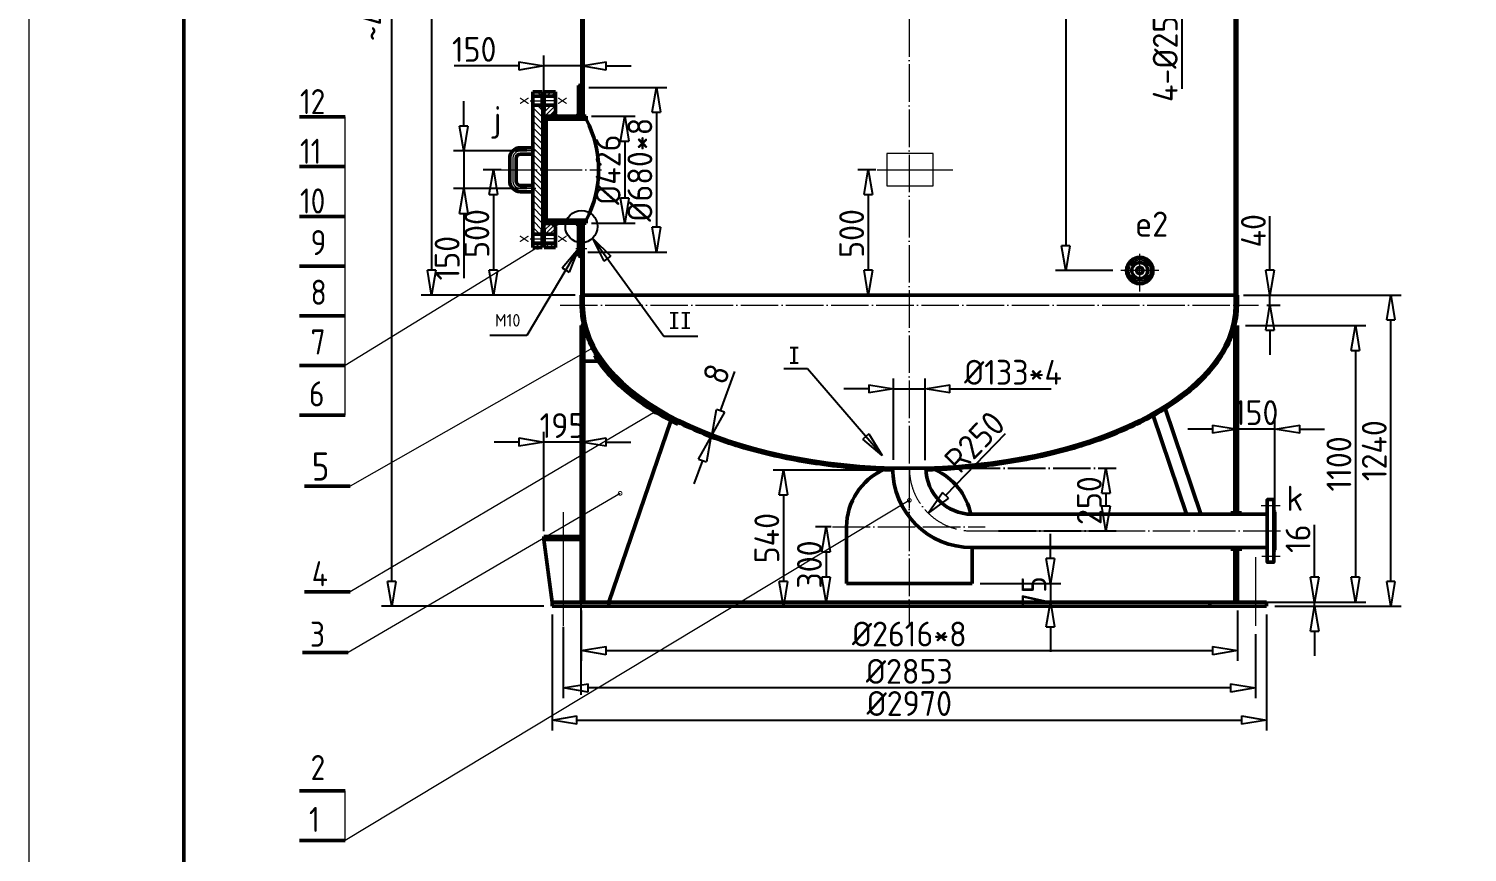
# Model space of a CAD drawing. Extents: x -45740 to 0, y 0 to 40456.
# Drawn here: x -45740 to -40004, y 33104 to 36387 of the extents above; entities that cross this region are included whole.
import ezdxf

# ---------------------------------------------------------------- set-up
doc = ezdxf.new("R2010")
doc.units = 0
doc.header["$LTSCALE"] = 30
doc.header["$MEASUREMENT"] = 0
doc.linetypes.add('DASHDOT', pattern=[6, 5, -0.5, 0, -0.5])
doc.linetypes.add('EB_DASHDOT', pattern=[39, 30, -3, 3, -3])
doc.layers.get('0').update_dxf_attribs({"linetype": 'CONTINUOUS'})
doc.layers.get('Defpoints').update_dxf_attribs({"linetype": 'CONTINUOUS'})
for name, color, linetype, lineweight in [('002', 1, 'CONTINUOUS', 13), ('01', 7, 'CONTINUOUS', 50), ('05', 4, 'DASHDOT', 13), ('1', 2, 'CONTINUOUS', 13), ('2', 1, 'CONTINUOUS', 50), ('3', 4, 'DASHDOT', 13)]:
    doc.layers.add(name, color=color, linetype=linetype, lineweight=lineweight)
for name, color, linetype in [('02', 1, 'CONTINUOUS'), ('11', 3, 'CONTINUOUS'), ('EbLayer1', 7, 'CONTINUOUS'), ('EbLayer4', 7, 'CONTINUOUS')]:
    doc.layers.add(name, color=color, linetype=linetype)
doc.styles.add('HZ', font='gbenor.shx', dxfattribs={"width": 1.1, "bigfont": 'gbcbig.shx'})
doc.styles.add('PC_TEXTSTYLE', font='gbenor.shx', dxfattribs={"width": 1.1, "bigfont": 'gbcbig.shx'})
doc.styles.get("Standard").update_dxf_attribs({"font": 'gbenor.shx', "width": 1.1, "bigfont": 'gbcbig.shx'})
doc.styles.add('style1', font='SimSun.ttf')
doc.dimstyles.new('ISO-25', dxfattribs={"dimscale": 33, "dimtxt": 3, "dimasz": 3, "dimexe": 1.25, "dimexo": 1, "dimgap": 0.5, "dimtad": 1, "dimdec": 0, "dimtxsty": 'Standard', "dimblk": 'CLOSEDBLANK', "dimcen": 2.5, "dimclrd": 2, "dimclre": 2, "dimclrt": 2, "dimadec": 0, "dimazin": 0, "dimtfac": 1, "dimtdec": 0, "dimtmove": 0, "dimatfit": 3, "dimldrblk": 'CLOSEDBLANK', "dimfxl": 0, "dimarcsym": 0})
doc.dimstyles.new('jx', dxfattribs={"dimscale": 10, "dimtxt": 2.5, "dimasz": 3, "dimexe": 1.25, "dimexo": 1, "dimgap": 2, "dimtad": 1, "dimdec": 0, "dimdsep": 46, "dimtxsty": 'Standard', "dimcen": 0, "dimadec": 0, "dimazin": 0, "dimtfac": 1, "dimtdec": 0, "dimtofl": 0, "dimtmove": 0, "dimatfit": 3, "dimldrblk": 'DOTSMALL', "dimfxl": 0, "dimlwd": -1, "dimlwe": -1, "dimarcsym": 0})
pattern_1 = [(135, (1799.543, 24722.71), (-13.258252, -13.258252), [])]

# ---------------------------------------------------------------- blocks, each defined once
blk = doc.blocks.new('_ClosedBlank')
at = {"color": 0, "linetype": 'Continuous', "lineweight": -2}
for p, q in [((-1, 0.167), (0, 0)), ((-1, 0.167), (-1, -0.167)), ((0, 0), (-1, -0.167))]:
    blk.add_line(p, q, dxfattribs=at)
blk = doc.blocks.new('*D32')
at = {"layer": '1', "color": 2, "lineweight": -2}
for p, q in [((-41418, 38026.8), (-41646.6, 38026.8)), ((-41605.4, 37927.8), (-41605.4, 35522.2)), ((-41418, 35423.2), (-41646.6, 35423.2))]:
    blk.add_line(p, q, dxfattribs=at)
at = {"layer": 'Defpoints', "color": 0}
for p in [(-41385, 38026.8), (-41605.4, 35423.2), (-41385, 35423.2)]:
    blk.add_point(p, dxfattribs=at)
at = {"layer": '1', "color": 2, "lineweight": -2, "xscale": 99, "yscale": 99, "zscale": 99}
for p, rotation in [((-41605.4, 38026.8), 90), ((-41605.4, 35423.2), 270)]:
    blk.add_blockref('_ClosedBlank', p, dxfattribs=dict(at, rotation=rotation))
at = {"layer": '1', "color": 2, "insert": (-41671.4, 36725), "char_height": 99, "attachment_point": 5, "rotation": 90}
blk.add_mtext('2600', dxfattribs=at)
blk = doc.blocks.new('*D35')
at = {"layer": '1', "color": 2, "lineweight": -2}
for p, q in [((-42292, 34668.8), (-42292, 34992.6)), ((-42166, 34667), (-42166, 34992.6)), ((-42391, 34951.4), (-42490, 34951.4)), ((-42292, 34951.4), (-42166, 34951.4)), ((-42067, 34951.4), (-41662.8, 34951.4))]:
    blk.add_line(p, q, dxfattribs=at)
at = {"layer": 'Defpoints', "color": 0}
for p in [(-42292, 34951.4), (-42292, 34635.8), (-42166, 34634)]:
    blk.add_point(p, dxfattribs=at)
at = {"layer": '1', "color": 2, "lineweight": -2, "xscale": 99, "yscale": 99, "zscale": 99}
blk.add_blockref('_ClosedBlank', (-42292, 34951.4), dxfattribs=at)
at = {"layer": '1', "color": 2, "lineweight": -2, "xscale": 99, "yscale": 99, "zscale": 99, "rotation": 180}
blk.add_blockref('_ClosedBlank', (-42166, 34951.4), dxfattribs=at)
at = {"layer": '1', "color": 2, "insert": (-41815.4, 35017.4), "char_height": 99, "attachment_point": 5}
blk.add_mtext('%%c133*4', dxfattribs=at)
blk = doc.blocks.new('*D37')
at = {"layer": '1', "color": 2, "lineweight": -2}
for p, q in [((-43562, 38125), (-44175, 38125)), ((-44133.8, 38026), (-44133.8, 35424)), ((-43562, 35325), (-44175, 35325))]:
    blk.add_line(p, q, dxfattribs=at)
at = {"layer": 'Defpoints', "color": 0}
for p in [(-43529, 38125), (-44133.8, 35325), (-43529, 35325)]:
    blk.add_point(p, dxfattribs=at)
at = {"layer": '1', "color": 2, "lineweight": -2, "xscale": 99, "yscale": 99, "zscale": 99}
for p, rotation in [((-44133.8, 38125), 90), ((-44133.8, 35325), 270)]:
    blk.add_blockref('_ClosedBlank', p, dxfattribs=dict(at, rotation=rotation))
at = {"layer": '1', "color": 2, "insert": (-44199.8, 36725), "char_height": 99, "attachment_point": 5, "rotation": 90}
blk.add_mtext('2800', dxfattribs=at)
blk = doc.blocks.new('*D38')
at = {"layer": '1', "color": 2, "lineweight": -2}
for p, q in [((-42396.6, 38915.7), (-44334, 38915.7)), ((-44292.8, 34184), (-44292.8, 38816.7)), ((-43686.2, 34085), (-44334, 34085))]:
    blk.add_line(p, q, dxfattribs=at)
at = {"layer": 'Defpoints', "color": 0}
for p in [(-44292.8, 38915.7), (-42363.6, 38915.7), (-43653.2, 34085)]:
    blk.add_point(p, dxfattribs=at)
at = {"layer": '1', "color": 2, "lineweight": -2, "xscale": 99, "yscale": 99, "zscale": 99}
for p, rotation in [((-44292.8, 38915.7), 90), ((-44292.8, 34085), 270)]:
    blk.add_blockref('_ClosedBlank', p, dxfattribs=dict(at, rotation=rotation))
at = {"layer": '1', "color": 2, "insert": (-44365, 36500.4), "char_height": 99, "attachment_point": 5, "rotation": 90}
blk.add_mtext('~4600', dxfattribs=at)
blk = doc.blocks.new('*D62')
at = {"layer": '1', "color": 2, "lineweight": -2}
for p, q in [((-41142.6, 36836.5), (-41142.6, 36935.5)), ((-40965.9, 36737.5), (-41183.9, 36737.5)), ((-40965.9, 36712.5), (-41183.9, 36712.5)), ((-41142.6, 36737.5), (-41142.6, 36712.5)), ((-41142.6, 36613.5), (-41142.6, 36147.4))]:
    blk.add_line(p, q, dxfattribs=at)
at = {"layer": 'Defpoints', "color": 0}
for p in [(-41142.6, 36712.5), (-40932.9, 36737.5), (-40932.9, 36712.5)]:
    blk.add_point(p, dxfattribs=at)
at = {"layer": '1', "color": 2, "lineweight": -2, "xscale": 99, "yscale": 99, "zscale": 99}
for p, rotation in [((-41142.6, 36737.5), 270), ((-41142.6, 36712.5), 90)]:
    blk.add_blockref('_ClosedBlank', p, dxfattribs=dict(at, rotation=rotation))
at = {"layer": '1', "color": 2, "insert": (-41208.6, 36331), "char_height": 99, "attachment_point": 5, "rotation": 90}
blk.add_mtext('4-%%c25*3', dxfattribs=at)
blk = doc.blocks.new('*D72')
at = {"layer": '1', "color": 2, "lineweight": -2}
for p, q in [((-40790.9, 35424), (-40790.9, 35640.2)), ((-40896, 35325), (-40749.6, 35325)), ((-40803.3, 35285), (-40749.6, 35285)), ((-40790.9, 35285), (-40790.9, 35325)), ((-40790.9, 35186), (-40790.9, 35087))]:
    blk.add_line(p, q, dxfattribs=at)
at = {"layer": 'Defpoints', "color": 0}
for p in [(-40929, 35325), (-40836.3, 35285), (-40790.9, 35285)]:
    blk.add_point(p, dxfattribs=at)
at = {"layer": '1', "color": 2, "lineweight": -2, "xscale": 99, "yscale": 99, "zscale": 99}
for p, rotation in [((-40790.9, 35325), 270), ((-40790.9, 35285), 90)]:
    blk.add_blockref('_ClosedBlank', p, dxfattribs=dict(at, rotation=rotation))
at = {"layer": '1', "color": 2, "insert": (-40856.9, 35581.6), "char_height": 99, "attachment_point": 5, "rotation": 90}
blk.add_mtext('40', dxfattribs=at)
blk = doc.blocks.new('EB_BLOCK181')
at = {"layer": 'EbLayer1', "color": 0}
for p, q in [((-1167.4, 1055.2), (-1162.6, 1060)), ((-1167.4, 1032.8), (-1155.4, 1044.8)), ((-1167.4, 1010.3), (-1157.8, 1019.9)), ((-1167.4, 987.9), (-1155.4, 999.9)), ((-1167.4, 965.4), (-1155.4, 977.4)), ((-1157.8, 1019.9), (-1155.4, 1022.3)), ((-1167.4, 943), (-1155.4, 955)), ((-1164.4, 923.5), (-1155.4, 932.5))]:
    blk.add_line(p, q, dxfattribs=at)
blk = doc.blocks.new('EB_BLOCK182')
at = {"layer": 'EbLayer1', "color": 0}
for p, q in [((-1167.4, 1594), (-1158, 1603.5)), ((-1167.4, 1571.6), (-1155.4, 1583.6)), ((-1167.4, 1549.1), (-1155.4, 1561.1)), ((-1167.4, 1526.7), (-1155.4, 1538.7)), ((-1167.4, 1504.2), (-1155.4, 1516.2)), ((-1167.4, 1481.8), (-1155.4, 1493.8))]:
    blk.add_line(p, q, dxfattribs=at)
blk = doc.blocks.new('*D74')
at = {"layer": '1', "color": 2, "lineweight": -2}
for p, q in [((-43686.4, 36098), (-43686.4, 36280)), ((-43536.4, 36205.5), (-43536.4, 36280)), ((-43785.4, 36238.7), (-44043.6, 36238.7)), ((-43536.4, 36238.7), (-43686.4, 36238.7)), ((-43437.4, 36238.7), (-43338.4, 36238.7))]:
    blk.add_line(p, q, dxfattribs=at)
at = {"layer": 'Defpoints', "color": 0}
for p in [(-43686.4, 36238.7), (-43536.4, 36172.5), (-43686.4, 36065)]:
    blk.add_point(p, dxfattribs=at)
at = {"layer": '1', "color": 2, "lineweight": -2, "xscale": 99, "yscale": 99, "zscale": 99}
blk.add_blockref('_ClosedBlank', (-43686.4, 36238.7), dxfattribs=at)
at = {"layer": '1', "color": 2, "lineweight": -2, "xscale": 99, "yscale": 99, "zscale": 99, "rotation": 180}
blk.add_blockref('_ClosedBlank', (-43536.4, 36238.7), dxfattribs=at)
at = {"layer": '1', "color": 2, "insert": (-43964, 36304.7), "char_height": 99, "attachment_point": 5}
blk.add_mtext('150', dxfattribs=at)
blk = doc.blocks.new('*D73')
at = {"layer": '1', "color": 2, "lineweight": -2}
for p, q in [((-44006, 35999.1), (-44006, 36098.1)), ((-43754.3, 35900.1), (-44047.2, 35900.1)), ((-44006, 35900.1), (-44006, 35750)), ((-43753.6, 35750), (-44047.2, 35750)), ((-44006, 35651), (-44006, 35392.8))]:
    blk.add_line(p, q, dxfattribs=at)
at = {"layer": 'Defpoints', "color": 0}
for p in [(-43721.3, 35900.1), (-44006, 35750), (-43720.6, 35750)]:
    blk.add_point(p, dxfattribs=at)
at = {"layer": '1', "color": 2, "lineweight": -2, "xscale": 99, "yscale": 99, "zscale": 99}
for p, rotation in [((-44006, 35900.1), 270), ((-44006, 35750), 90)]:
    blk.add_blockref('_ClosedBlank', p, dxfattribs=dict(at, rotation=rotation))
at = {"layer": '1', "color": 2, "insert": (-44072, 35472.4), "char_height": 99, "attachment_point": 5, "rotation": 90}
blk.add_mtext('150', dxfattribs=at)
blk = doc.blocks.new('*D76')
at = {"layer": '1', "color": 2, "lineweight": -2}
for p, q in [((-43495.7, 36038), (-43322.6, 36038)), ((-43363.8, 35939), (-43363.8, 35711)), ((-43495.7, 35612), (-43322.6, 35612))]:
    blk.add_line(p, q, dxfattribs=at)
at = {"layer": 'Defpoints', "color": 0}
for p in [(-43528.7, 36038), (-43528.7, 35612), (-43363.8, 35612)]:
    blk.add_point(p, dxfattribs=at)
at = {"layer": '1', "color": 2, "lineweight": -2, "xscale": 99, "yscale": 99, "zscale": 99}
for p, rotation in [((-43363.8, 36038), 90), ((-43363.8, 35612), 270)]:
    blk.add_blockref('_ClosedBlank', p, dxfattribs=dict(at, rotation=rotation))
at = {"layer": '1', "color": 2, "insert": (-43429.8, 35825), "char_height": 99, "attachment_point": 5, "rotation": 90}
blk.add_mtext('%%c426', dxfattribs=at)
blk = doc.blocks.new('*D75')
at = {"layer": '1', "color": 2, "lineweight": -2}
for p, q in [((-43507.3, 36153.3), (-43196.1, 36153.3)), ((-43237.3, 36054.3), (-43237.3, 35595.4)), ((-43511.3, 35496.4), (-43196.1, 35496.4))]:
    blk.add_line(p, q, dxfattribs=at)
at = {"layer": 'Defpoints', "color": 0}
for p in [(-43540.3, 36153.3), (-43544.3, 35496.4), (-43237.3, 35496.4)]:
    blk.add_point(p, dxfattribs=at)
at = {"layer": '1', "color": 2, "lineweight": -2, "xscale": 99, "yscale": 99, "zscale": 99}
for p, rotation in [((-43237.3, 36153.3), 90), ((-43237.3, 35496.4), 270)]:
    blk.add_blockref('_ClosedBlank', p, dxfattribs=dict(at, rotation=rotation))
at = {"layer": '1', "color": 2, "insert": (-43303.3, 35824.9), "char_height": 99, "attachment_point": 5, "rotation": 90}
blk.add_mtext('%%c680*8', dxfattribs=at)
blk = doc.blocks.new('*D77')
at = {"layer": '1', "color": 2, "lineweight": -2}
for p, q in [((-43856.7, 35825), (-43928.7, 35825)), ((-43887.4, 35726), (-43887.4, 35424)), ((-43590, 35325), (-43928.7, 35325))]:
    blk.add_line(p, q, dxfattribs=at)
at = {"layer": 'Defpoints', "color": 0}
for p in [(-43823.7, 35825), (-43887.4, 35325), (-43557, 35325)]:
    blk.add_point(p, dxfattribs=at)
at = {"layer": '1', "color": 2, "lineweight": -2, "xscale": 99, "yscale": 99, "zscale": 99}
for p, rotation in [((-43887.4, 35825), 90), ((-43887.4, 35325), 270)]:
    blk.add_blockref('_ClosedBlank', p, dxfattribs=dict(at, rotation=rotation))
at = {"layer": '1', "color": 2, "insert": (-43953.4, 35570.8), "char_height": 99, "attachment_point": 5, "rotation": 90}
blk.add_mtext('500', dxfattribs=at)
blk = doc.blocks.new('*D78')
at = {"layer": '1', "color": 2, "lineweight": -2}
for p, q in [((-42362.3, 35825), (-42434.2, 35825)), ((-42392.9, 35726), (-42392.9, 35424)), ((-42095.5, 35325), (-42434.2, 35325))]:
    blk.add_line(p, q, dxfattribs=at)
at = {"layer": 'Defpoints', "color": 0}
for p in [(-42329.3, 35825), (-42392.9, 35325), (-42062.5, 35325)]:
    blk.add_point(p, dxfattribs=at)
at = {"layer": '1', "color": 2, "lineweight": -2, "xscale": 99, "yscale": 99, "zscale": 99}
for p, rotation in [((-42392.9, 35825), 90), ((-42392.9, 35325), 270)]:
    blk.add_blockref('_ClosedBlank', p, dxfattribs=dict(at, rotation=rotation))
at = {"layer": '1', "color": 2, "insert": (-42458.9, 35570.8), "char_height": 99, "attachment_point": 5, "rotation": 90}
blk.add_mtext('500', dxfattribs=at)
blk = doc.blocks.new('_DotSmall')
at = {"color": 0, "linetype": 'ByBlock', "const_width": 0.5}
blk.add_lwpolyline([(-0.0625, 0, 1), (0.0625, 0, 1)], format="xyb", close=True, dxfattribs=at)
blk = doc.blocks.new('*D141')
at = {"layer": '1', "color": 2, "lineweight": -2}
for p, q in [((-42541.2, 34401), (-42602.5, 34401)), ((-42561.2, 34302), (-42561.2, 34200)), ((-42541.2, 34101), (-42602.5, 34101))]:
    blk.add_line(p, q, dxfattribs=at)
at = {"layer": 'Defpoints', "color": 0}
for p in [(-42508.2, 34401), (-42561.2, 34101), (-42508.2, 34101)]:
    blk.add_point(p, dxfattribs=at)
at = {"layer": '1', "color": 2, "lineweight": -2, "xscale": 99, "yscale": 99, "zscale": 99}
for p, rotation in [((-42561.2, 34401), 90), ((-42561.2, 34101), 270)]:
    blk.add_blockref('_ClosedBlank', p, dxfattribs=dict(at, rotation=rotation))
at = {"layer": '1', "color": 2, "insert": (-42627.2, 34251), "char_height": 99, "attachment_point": 5, "rotation": 90}
blk.add_mtext('300', dxfattribs=at)
blk = doc.blocks.new('*D131')
at = {"layer": '1', "color": 2, "lineweight": -2}
for p, q in [((-43537, 34068), (-43537, 33866.8)), ((-40921, 34068), (-40921, 33866.8)), ((-43438, 33908), (-41020, 33908))]:
    blk.add_line(p, q, dxfattribs=at)
at = {"layer": 'Defpoints', "color": 0}
for p in [(-43537, 34101), (-40921, 34101), (-40921, 33908)]:
    blk.add_point(p, dxfattribs=at)
at = {"layer": '1', "color": 2, "lineweight": -2, "xscale": 99, "yscale": 99, "zscale": 99, "rotation": 180}
blk.add_blockref('_ClosedBlank', (-43537, 33908), dxfattribs=at)
at = {"layer": '1', "color": 2, "lineweight": -2, "xscale": 99, "yscale": 99, "zscale": 99}
blk.add_blockref('_ClosedBlank', (-40921, 33908), dxfattribs=at)
at = {"layer": '1', "color": 2, "insert": (-42229, 33974), "char_height": 99, "attachment_point": 5}
blk.add_mtext('%%c2616*8', dxfattribs=at)
blk = doc.blocks.new('*D140')
at = {"layer": '1', "color": 2, "lineweight": -2}
for p, q in [((-43609, 34002), (-43609, 33717.75)), ((-40849, 33973), (-40849, 33717.75)), ((-40948, 33759), (-43510, 33759))]:
    blk.add_line(p, q, dxfattribs=at)
at = {"layer": 'Defpoints', "color": 0}
for p in [(-43609, 34035), (-40849, 34006), (-43609, 33759)]:
    blk.add_point(p, dxfattribs=at)
at = {"layer": '1', "color": 2, "lineweight": -2, "xscale": 99, "yscale": 99, "zscale": 99, "rotation": 180}
blk.add_blockref('_ClosedBlank', (-43609, 33759), dxfattribs=at)
at = {"layer": '1', "color": 2, "lineweight": -2, "xscale": 99, "yscale": 99, "zscale": 99}
blk.add_blockref('_ClosedBlank', (-40849, 33759), dxfattribs=at)
at = {"layer": '1', "color": 2, "insert": (-42229, 33825), "char_height": 99, "attachment_point": 5}
blk.add_mtext('%%c2853', dxfattribs=at)
blk = doc.blocks.new('*D129')
at = {"layer": '1', "color": 2, "lineweight": -2}
for p, q in [((-42325, 34627.8), (-42772.5, 34627.8)), ((-42731.2, 34528.8), (-42731.2, 34184)), ((-42834.2, 34085), (-42690, 34085))]:
    blk.add_line(p, q, dxfattribs=at)
at = {"layer": 'Defpoints', "color": 0}
for p in [(-42292, 34627.8), (-42867.2, 34085), (-42731.2, 34085)]:
    blk.add_point(p, dxfattribs=at)
at = {"layer": '1', "color": 2, "lineweight": -2, "xscale": 99, "yscale": 99, "zscale": 99}
for p, rotation in [((-42731.2, 34627.8), 90), ((-42731.2, 34085), 270)]:
    blk.add_blockref('_ClosedBlank', p, dxfattribs=dict(at, rotation=rotation))
at = {"layer": '1', "color": 2, "insert": (-42797.2, 34356.4), "char_height": 99, "attachment_point": 5, "rotation": 90}
blk.add_mtext('540', dxfattribs=at)
blk = doc.blocks.new('*D128')
at = {"layer": '3', "color": 2, "lineweight": -2}
for p, q in [((-42196.3, 34635), (-41404, 34635)), ((-41445.2, 34536), (-41445.2, 34484)), ((-41873.2, 34385), (-41404, 34385))]:
    blk.add_line(p, q, dxfattribs=at)
at = {"layer": 'Defpoints', "color": 0}
for p in [(-42229.3, 34635), (-41906.2, 34385), (-41445.2, 34385)]:
    blk.add_point(p, dxfattribs=at)
at = {"layer": '3', "color": 2, "lineweight": -2, "xscale": 99, "yscale": 99, "zscale": 99}
for p, rotation in [((-41445.2, 34635), 90), ((-41445.2, 34385), 270)]:
    blk.add_blockref('_ClosedBlank', p, dxfattribs=dict(at, rotation=rotation))
at = {"layer": '3', "color": 2, "insert": (-41511.2, 34506), "char_height": 99, "attachment_point": 5, "rotation": 90}
blk.add_mtext('250', dxfattribs=at)
blk = doc.blocks.new('*D137')
at = {"layer": '1', "color": 2, "lineweight": -2}
blk.add_line((-41846.2, 34771.7), (-42084.3, 34526.8), dxfattribs=at)
at = {"layer": 'Defpoints', "color": 0}
for p in [(-41979, 34635), (-42153.3, 34455.8)]:
    blk.add_point(p, dxfattribs=at)
at = {"layer": '1', "color": 2, "lineweight": -2, "xscale": 99, "yscale": 99, "zscale": 99, "rotation": 225.8100732024294}
blk.add_blockref('_ClosedBlank', (-42153.3, 34455.8), dxfattribs=at)
at = {"layer": '1', "color": 2, "insert": (-41968.8, 34740.2), "char_height": 99, "attachment_point": 5, "rotation": 45.81007}
blk.add_mtext('R250', dxfattribs=at)
blk = doc.blocks.new('*D127')
at = {"layer": '1', "color": 2, "lineweight": -2}
for p, q in [((-40613.1, 34200), (-40613.1, 34408.8)), ((-40771.8, 34101), (-40571.9, 34101)), ((-40771.8, 34085), (-40571.9, 34085)), ((-40613.1, 34085), (-40613.1, 34101)), ((-40613.1, 33986), (-40613.1, 33887))]:
    blk.add_line(p, q, dxfattribs=at)
at = {"layer": 'Defpoints', "color": 0}
for p in [(-40804.8, 34101), (-40804.8, 34085), (-40613.1, 34101)]:
    blk.add_point(p, dxfattribs=at)
at = {"layer": '1', "color": 2, "lineweight": -2, "xscale": 99, "yscale": 99, "zscale": 99}
for p, rotation in [((-40613.1, 34101), 270), ((-40613.1, 34085), 90)]:
    blk.add_blockref('_ClosedBlank', p, dxfattribs=dict(at, rotation=rotation))
at = {"layer": '1', "color": 2, "insert": (-40679.1, 34353.9), "char_height": 99, "attachment_point": 5, "rotation": 90}
blk.add_mtext('16', dxfattribs=at)
blk = doc.blocks.new('*D136')
at = {"layer": '1', "color": 2, "lineweight": -2}
for p, q in [((-40921, 34490), (-40921, 34831.8)), ((-40771, 34494.1), (-40771, 34831.8)), ((-41020, 34790.6), (-41119, 34790.6)), ((-40771, 34790.6), (-40921, 34790.6)), ((-40672, 34790.6), (-40573, 34790.6))]:
    blk.add_line(p, q, dxfattribs=at)
at = {"layer": 'Defpoints', "color": 0}
for p in [(-40921, 34790.6), (-40921, 34457), (-40771, 34461.1)]:
    blk.add_point(p, dxfattribs=at)
at = {"layer": '1', "color": 2, "lineweight": -2, "xscale": 99, "yscale": 99, "zscale": 99}
blk.add_blockref('_ClosedBlank', (-40921, 34790.6), dxfattribs=at)
at = {"layer": '1', "color": 2, "lineweight": -2, "xscale": 99, "yscale": 99, "zscale": 99, "rotation": 180}
blk.add_blockref('_ClosedBlank', (-40771, 34790.6), dxfattribs=at)
at = {"layer": '1', "color": 2, "insert": (-40846, 34856.6), "char_height": 99, "attachment_point": 5}
blk.add_mtext('150', dxfattribs=at)
blk = doc.blocks.new('*D132')
at = {"layer": '1', "color": 2, "lineweight": -2}
for p, q in [((-40888, 35325), (-40267.8, 35325)), ((-40309, 34184), (-40309, 35226)), ((-40771.8, 34085), (-40267.8, 34085))]:
    blk.add_line(p, q, dxfattribs=at)
at = {"layer": 'Defpoints', "color": 0}
for p in [(-40921, 35325), (-40309, 35325), (-40804.8, 34085)]:
    blk.add_point(p, dxfattribs=at)
at = {"layer": '1', "color": 2, "lineweight": -2, "xscale": 99, "yscale": 99, "zscale": 99}
for p, rotation in [((-40309, 35325), 90), ((-40309, 34085), 270)]:
    blk.add_blockref('_ClosedBlank', p, dxfattribs=dict(at, rotation=rotation))
at = {"layer": '1', "color": 2, "insert": (-40375, 34705), "char_height": 99, "attachment_point": 5, "rotation": 90}
blk.add_mtext('1240', dxfattribs=at)
blk = doc.blocks.new('*D130')
at = {"layer": '1', "color": 2, "lineweight": -2}
for p, q in [((-40887.8, 35203.6), (-40408.8, 35203.6)), ((-40450, 35104.6), (-40450, 34200)), ((-40887.8, 34101), (-40408.8, 34101))]:
    blk.add_line(p, q, dxfattribs=at)
at = {"layer": 'Defpoints', "color": 0}
for p in [(-40920.8, 35203.6), (-40920.8, 34101), (-40450, 34101)]:
    blk.add_point(p, dxfattribs=at)
at = {"layer": '1', "color": 2, "lineweight": -2, "xscale": 99, "yscale": 99, "zscale": 99}
for p, rotation in [((-40450, 35203.6), 90), ((-40450, 34101), 270)]:
    blk.add_blockref('_ClosedBlank', p, dxfattribs=dict(at, rotation=rotation))
at = {"layer": '1', "color": 2, "insert": (-40516, 34652.3), "char_height": 99, "attachment_point": 5, "rotation": 90}
blk.add_mtext('1100', dxfattribs=at)
blk = doc.blocks.new('*D139')
at = {"layer": '1', "color": 2, "lineweight": -2}
for p, q in [((-43687, 34384), (-43687, 34780.2)), ((-43537, 33732.1), (-43537, 34780.2)), ((-43786, 34739), (-43885, 34739)), ((-43537, 34739), (-43687, 34739)), ((-43438, 34739), (-43339, 34739))]:
    blk.add_line(p, q, dxfattribs=at)
at = {"layer": 'Defpoints', "color": 0}
for p in [(-43687, 34739), (-43687, 34351), (-43537, 33699.1)]:
    blk.add_point(p, dxfattribs=at)
at = {"layer": '1', "color": 2, "lineweight": -2, "xscale": 99, "yscale": 99, "zscale": 99}
blk.add_blockref('_ClosedBlank', (-43687, 34739), dxfattribs=at)
at = {"layer": '1', "color": 2, "lineweight": -2, "xscale": 99, "yscale": 99, "zscale": 99, "rotation": 180}
blk.add_blockref('_ClosedBlank', (-43537, 34739), dxfattribs=at)
at = {"layer": '1', "color": 2, "insert": (-43612, 34805), "char_height": 99, "attachment_point": 5}
blk.add_mtext('195', dxfattribs=at)
blk = doc.blocks.new('*D138')
at = {"layer": '1', "color": 2, "lineweight": -2}
for p, q in [((-43653.2, 34052), (-43653.2, 33589.8)), ((-40804.8, 34052), (-40804.8, 33589.8)), ((-43554.2, 33631), (-40903.8, 33631))]:
    blk.add_line(p, q, dxfattribs=at)
at = {"layer": 'Defpoints', "color": 0}
for p in [(-43653.2, 34085), (-40804.8, 34085), (-40804.8, 33631)]:
    blk.add_point(p, dxfattribs=at)
at = {"layer": '1', "color": 2, "lineweight": -2, "xscale": 99, "yscale": 99, "zscale": 99, "rotation": 180}
blk.add_blockref('_ClosedBlank', (-43653.2, 33631), dxfattribs=at)
at = {"layer": '1', "color": 2, "lineweight": -2, "xscale": 99, "yscale": 99, "zscale": 99}
blk.add_blockref('_ClosedBlank', (-40804.8, 33631), dxfattribs=at)
at = {"layer": '1', "color": 2, "insert": (-42229, 33697), "char_height": 99, "attachment_point": 5}
blk.add_mtext('%%c2970', dxfattribs=at)
blk = doc.blocks.new('*D214')
at = {"layer": '1', "color": 2, "lineweight": -2}
for p, q in [((-42981.9, 34863.6), (-42924.9, 35020.2)), ((-43040.9, 34766.3), (-42981.3, 34744.6)), ((-43036.6, 34778.1), (-42977, 34756.4)), ((-43020, 34758.7), (-43015.7, 34770.5)), ((-43053.9, 34665.6), (-43087.8, 34572.6))]:
    blk.add_line(p, q, dxfattribs=at)
at = {"layer": 'Defpoints', "color": 0}
for p in [(-43071.9, 34777.6), (-43067.6, 34789.4), (-43015.7, 34770.5)]:
    blk.add_point(p, dxfattribs=at)
at = {"layer": '1', "color": 2, "lineweight": -2, "xscale": 99, "yscale": 99, "zscale": 99}
for p, rotation in [((-43015.7, 34770.5), 249.9999999999922), ((-43020, 34758.7), 69.99999999999224)]:
    blk.add_blockref('_ClosedBlank', p, dxfattribs=dict(at, rotation=rotation))
at = {"layer": '1', "color": 2, "insert": (-42998.5, 35011), "char_height": 99, "attachment_point": 5, "rotation": 70}
blk.add_mtext('8', dxfattribs=at)
blk = doc.blocks.new('*D226')
at = {"layer": '1', "color": 2, "lineweight": -2}
for p, q in [((-41666.1, 34275), (-41666.1, 34374)), ((-41946, 34176), (-41624.9, 34176)), ((-41666.1, 34176), (-41666.1, 34101)), ((-41939.4, 34101), (-41624.9, 34101)), ((-41666.1, 34002), (-41666.1, 33903))]:
    blk.add_line(p, q, dxfattribs=at)
at = {"layer": 'Defpoints', "color": 0}
for p in [(-41979, 34176), (-41972.4, 34101), (-41666.1, 34101)]:
    blk.add_point(p, dxfattribs=at)
at = {"layer": '1', "color": 2, "lineweight": -2, "xscale": 99, "yscale": 99, "zscale": 99}
for p, rotation in [((-41666.1, 34176), 270), ((-41666.1, 34101), 90)]:
    blk.add_blockref('_ClosedBlank', p, dxfattribs=dict(at, rotation=rotation))
at = {"layer": '1', "color": 2, "insert": (-41732.1, 34138.5), "char_height": 99, "attachment_point": 5, "rotation": 90}
blk.add_mtext('75', dxfattribs=at)

msp = doc.modelspace()

# ---------------------------------------------------------------- hatches: boundary and pattern name
at = {"layer": '002'}
h = msp.add_hatch(dxfattribs=at)
h.set_pattern_fill('ANSI31', color=256, scale=150, angle=90, style=0)
h.set_pattern_definition(pattern_1)
h.paths.add_polyline_path([(-43690.4, 36065), (-43692.4, 36065), (-43692.4, 36082), (-43730.4, 36082), (-43730.4, 35825), (-43690.4, 35825)])
h.paths.add_polyline_path([(-43690.4, 35825), (-43691.4, 35825), (-43730.4, 35825), (-43730.4, 35568), (-43692.4, 35568), (-43692.4, 35585), (-43690.4, 35585)])
h.paths.add_polyline_path([(-43692.4, 36118), (-43692.4, 36135), (-43730.4, 36135), (-43730.4, 36118)])
h.paths.add_polyline_path([(-43692.4, 35515), (-43692.4, 35532), (-43730.4, 35532), (-43730.4, 35515)])
h.paths.add_polyline_path([(-43857.3, 35955.1), (-43814.9, 35955.1), (-43814.9, 36005.1), (-43857.3, 36005.1)], flags=9)
h = msp.add_hatch(dxfattribs=at)
h.set_pattern_fill('ANSI31', color=256, scale=100, style=0)
h.set_pattern_definition([(45, (1799.543, 24722.71), (-8.8388348, 8.8388348), [])])
h.paths.add_polyline_path([(-43684.4, 36082), (-43684.4, 36065), (-43686.4, 36065), (-43686.4, 36039), (-43676.4, 36039), (-43652.4, 36039), (-43640.4, 36051), (-43640.4, 36082)])
h.paths.add_polyline_path([(-43640.4, 36118), (-43640.4, 36135), (-43684.4, 36135), (-43684.4, 36118)])
h = msp.add_hatch(dxfattribs=at)
h.set_pattern_fill('ANSI31', color=256, scale=150, angle=90, style=0)
h.set_pattern_definition(pattern_1)
h.paths.add_polyline_path([(-43517.6, 36026), (-43517.6, 36038), (-43676.4, 36038), (-43676.4, 36026)])
h = msp.add_hatch(dxfattribs=at)
h.set_pattern_fill('ANSI31', color=256, scale=150, angle=90, style=0)
h.set_pattern_definition([(135, (1799.543, 24308.71), (-13.258252, -13.258252), [])])
h.paths.add_polyline_path([(-43517.6, 35612), (-43517.6, 35624), (-43676.4, 35624), (-43676.4, 35612)])
h = msp.add_hatch(dxfattribs=at)
h.set_pattern_fill('ANSI31', color=256, scale=100, style=0)
h.paths.add_polyline_path([(-43684.4, 35568), (-43684.4, 35585), (-43686.4, 35585), (-43686.4, 35611), (-43676.4, 35611), (-43652.4, 35611), (-43640.4, 35599), (-43640.4, 35568)])
h.paths.add_polyline_path([(-43640.4, 35532), (-43640.4, 35515), (-43684.4, 35515), (-43684.4, 35532)])

# ---------------------------------------------------------------- linework, layer by layer
for p, q in [((-43548.4, 36160.5), (-43536.4, 36172.5)), ((-43676.4, 36032), (-43683.4, 36039)), ((-43676.4, 35618), (-43683.4, 35611)), ((-43548.4, 35516.5), (-43536.4, 35516.5)), ((-43548.4, 35504.5), (-43536.4, 35504.5)), ((-43548.4, 35480.5), (-43536.4, 35468.5))]:
    msp.add_line(p, q, dxfattribs=at)
for points in [[(-43627.9, 36038), (-43633.2, 36045.6), (-43640.4, 36051)], [(-43560.8, 36038), (-43555.6, 36045.6), (-43548.4, 36051)], [(-43522.2, 36038), (-43526.9, 36044.8), (-43529, 36046.4)], [(-43627.9, 35612), (-43633.2, 35604.5), (-43640.4, 35599)], [(-43560.8, 35612), (-43555.6, 35604.5), (-43548.4, 35599)], [(-43522.2, 35612), (-43526.9, 35605.3), (-43529, 35603.6)]]:
    msp.add_spline(points, degree=3, dxfattribs=at)
at = {"layer": '01'}
for p, q in [((-43548.4, 36160.5), (-43548.4, 36038)), ((-43548.4, 36160.5), (-43536.4, 36160.5)), ((-43730.4, 36135), (-43730.4, 35515)), ((-43692.4, 36135), (-43730.4, 36135)), ((-43730.4, 36118), (-43692.4, 36118)), ((-43730.4, 36082), (-43692.4, 36082)), ((-43692.4, 36135), (-43692.4, 36065)), ((-43684.4, 36135), (-43640.4, 36135)), ((-43684.4, 36135), (-43684.4, 36065)), ((-43640.4, 36118), (-43684.4, 36118)), ((-43640.4, 36082), (-43684.4, 36082)), ((-43640.4, 36135), (-43640.4, 36051)), ((-43692.4, 36065), (-43690.4, 36065)), ((-43690.4, 35585), (-43690.4, 36065)), ((-43686.4, 35585), (-43686.4, 36065)), ((-43684.4, 36065), (-43686.4, 36065)), ((-43686.4, 36039), (-43652.4, 36039)), ((-43686.4, 36039), (-43676.4, 36039)), ((-43676.4, 36039), (-43676.4, 35611)), ((-43517.6, 36038), (-43676.4, 36038)), ((-43517.6, 36026), (-43676.4, 36026)), ((-43640.4, 36051), (-43652.4, 36039)), ((-43517.6, 36038), (-43517.6, 36026)), ((-43730.1, 35912.6), (-43779.8, 35912.6)), ((-43822.3, 35870.1), (-43822.3, 35824)), ((-43797.3, 35870.1), (-43797.3, 35824)), ((-43730.1, 35887.6), (-43779.8, 35887.6)), ((-43822.3, 35780), (-43822.3, 35826)), ((-43797.3, 35780), (-43797.3, 35826)), ((-43730.1, 35762.5), (-43779.8, 35762.5)), ((-43730.1, 35737.5), (-43779.8, 35737.5)), ((-43517.6, 35624), (-43676.4, 35624)), ((-43517.6, 35612), (-43517.6, 35624)), ((-43730.4, 35568), (-43692.4, 35568)), ((-43692.4, 35515), (-43692.4, 35585)), ((-43692.4, 35585), (-43690.4, 35585)), ((-43686.4, 35611), (-43676.4, 35611)), ((-43686.4, 35611), (-43652.4, 35611)), ((-43684.4, 35585), (-43686.4, 35585)), ((-43684.4, 35515), (-43684.4, 35585)), ((-43640.4, 35568), (-43684.4, 35568)), ((-43517.6, 35612), (-43676.4, 35612)), ((-43640.4, 35599), (-43652.4, 35611)), ((-43640.4, 35599), (-43640.4, 35515)), ((-43548.4, 35612), (-43548.4, 35480.5)), ((-43730.4, 35532), (-43692.4, 35532)), ((-43730.4, 35515), (-43692.4, 35515)), ((-43640.4, 35532), (-43684.4, 35532)), ((-43640.4, 35515), (-43684.4, 35515)), ((-43548.4, 35515.5), (-43536.4, 35515.5)), ((-43548.4, 35505.5), (-43536.4, 35505.5)), ((-43548.4, 35480.5), (-43536.4, 35480.5))]:
    msp.add_line(p, q, dxfattribs=at)
for centre, radius, start, end in [((-43898.2, 35825.1), 430.4, 332.15578, 27.8362), ((-43779.8, 35870.1), 42.5, 90, 180), ((-43779.8, 35870.1), 17.5, 90, 180), ((-43779.8, 35780), 42.5, 180, 270), ((-43779.8, 35780), 17.5, 180, 270)]:
    msp.add_arc(centre, radius, start, end, dxfattribs=at)
at = {"layer": '05'}
for p, q in [((-43741.4, 36100), (-43685.4, 36100)), ((-43635.4, 36100), (-43691.4, 36100)), ((-43809.8, 35870.1), (-43809.8, 35778)), ((-43718.4, 35900.1), (-43779.8, 35900.1)), ((-43863.4, 35825), (-43455.9, 35825)), ((-43718.4, 35750), (-43779.8, 35750)), ((-43741.4, 35550), (-43685.4, 35550)), ((-43635.4, 35550), (-43691.4, 35550)), ((-43558.2, 35510.5), (-43514.6, 35510.5))]:
    msp.add_line(p, q, dxfattribs=at)
for centre, start, end in [((-43779.8, 35870.1), 90, 180), ((-43779.8, 35780), 180, 270)]:
    msp.add_arc(centre, 30, start, end, dxfattribs=at)
at = {"layer": '1'}
for p, q in [((-44478.1, 35837.2), (-44478.1, 36035.3)), ((-44478.1, 34846.8), (-44478.1, 35837.2)), ((-42357.3, 35825), (-42055, 35825)), ((-41330.9, 35444.2), (-41348.9, 35462.2)), ((-41288.8, 35444.4), (-41270.8, 35462.4)), ((-41234.2, 35423.2), (-41385, 35423.2)), ((-41330.7, 35402.1), (-41348.7, 35384.1)), ((-41288.6, 35402.3), (-41270.6, 35384.3)), ((-42229, 34635), (-42229, 34635)), ((-43609, 34460), (-43609, 34006)), ((-40849, 34280), (-40849, 34006)), ((-43537, 34101), (-43653.2, 34101)), ((-43527, 34101), (-43427, 34101)), ((-43527, 34101), (-43427, 34101)), ((-44478.1, 33150.2), (-44478.1, 33348.3))]:
    msp.add_line(p, q, dxfattribs=at)
for points in [[(-35345.2, 25754.5), (-35345.2, 40456), (-45740.2, 40456), (-45740.2, 25754.5)], [(-42318.6, 35760.4), (-42133.9, 35760.4), (-42133.9, 35889.7), (-42318.6, 35889.7)]]:
    msp.add_lwpolyline(points, close=True, dxfattribs=at)
msp.add_spline([(-43537.2, 35203.6), (-43534.3, 35210), (-43529.4, 35214)], degree=3, dxfattribs=at)
at = {"layer": '2'}
for p, q in [((-43535, 38125), (-43535, 36038)), ((-43529, 38125), (-43529, 36038)), ((-40929, 35325), (-40929, 38125)), ((-40923, 35325), (-40923, 38125)), ((-44660.1, 36035.3), (-44478.1, 36035.3)), ((-44660.1, 35837.2), (-44478.1, 35837.2)), ((-44660.1, 35639.1), (-44478.1, 35639.1)), ((-43535, 35612), (-43535, 35325)), ((-43529, 35612), (-43529, 35325)), ((-44660.1, 35441), (-44478.1, 35441)), ((-43537, 35325), (-40921, 35325)), ((-43537, 35325), (-43537, 35285)), ((-43529, 35325), (-43529, 35285)), ((-40929, 35325), (-40929, 35285)), ((-40921, 35325), (-40921, 35285)), ((-44660.1, 35242.9), (-44478.1, 35242.9)), ((-43527, 35203.6), (-43537, 35203.6)), ((-43537, 35203.6), (-43537, 34101)), ((-43527, 35203.6), (-43527, 34101)), ((-40931, 35203.6), (-40931, 34457)), ((-40921, 35203.6), (-40921, 34457)), ((-43527, 35062), (-43469.7, 35062)), ((-43484.3, 35083.7), (-43477.3, 35089)), ((-44660.1, 35044.9), (-44478.1, 35044.9)), ((-44660.1, 34846.8), (-44478.1, 34846.8)), ((-43427, 34101), (-43179.3, 34823.4)), ((-43152.4, 34809.6), (-43148.9, 34816.8)), ((-41256.5, 34844.5), (-41123.4, 34451.5)), ((-41209, 34872.6), (-41066.6, 34451.5)), ((-44640.7, 34563), (-44458.8, 34563)), ((-41979, 34451.5), (-40802, 34451.5)), ((-40947, 34457), (-40904.2, 34457)), ((-40771, 34461.1), (-40775.8, 34466.8)), ((-40771, 34385), (-40771, 34461.1)), ((-43687, 34351), (-43687, 34363)), ((-43687, 34363), (-43537, 34363)), ((-42479, 34401), (-42479, 34176)), ((-40771, 34385), (-40771, 34309)), ((-43653.2, 34101), (-43687, 34351)), ((-43687, 34351), (-43537, 34351)), ((-41979, 34318.5), (-41979, 34176)), ((-41979, 34318.5), (-40802, 34318.5)), ((-40947, 34312), (-40903.2, 34312)), ((-40931, 34312), (-40931, 34101)), ((-40921, 34312), (-40921, 34101)), ((-40771, 34309), (-40775.8, 34303.3)), ((-44640.7, 34141.8), (-44458.8, 34141.8)), ((-42479, 34176), (-41979, 34176)), ((-43653.2, 34101), (-43653.2, 34085)), ((-42229, 34101), (-43653.2, 34101)), ((-42229, 34085), (-43653.2, 34085)), ((-43427, 34101), (-43427, 34085)), ((-42229, 34101), (-40804.8, 34101)), ((-42229, 34085), (-40804.8, 34085)), ((-40931, 34101), (-41031, 34101)), ((-40931, 34101), (-41031, 34101)), ((-41031, 34101), (-41031, 34085)), ((-40921, 34101), (-40804.8, 34101)), ((-40804.8, 34101), (-40804.8, 34085)), ((-44648.1, 33900.8), (-44466.2, 33900.8)), ((-44660.1, 33348.3), (-44478.1, 33348.3)), ((-44660.1, 33150.2), (-44478.1, 33150.2))]:
    msp.add_line(p, q, dxfattribs=at)
for points in [[(-45121.4, 26002), (-35592.7, 26002), (-35592.7, 40208.5), (-45121.4, 40208.5)], [(-40802, 34510.2), (-40802, 34259.9), (-40775.8, 34259.9), (-40775.8, 34510.2)], [(-40802, 34259.9), (-40802, 34510.2), (-40775.8, 34510.2), (-40775.8, 34259.9)]]:
    msp.add_lwpolyline(points, close=True, dxfattribs=at)
for centre, radius in [((-41309.9, 35423.2), 52.5), ((-41339.9, 35453.2), 6.5), ((-41309.9, 35423.2), 31.9), ((-41279.8, 35453.4), 6.5), ((-41339.7, 35393.1), 6.5), ((-41309.9, 35423.2), 12.5), ((-41279.6, 35393.3), 6.5)]:
    msp.add_circle(centre, radius, dxfattribs=at)
for centre, radius, start, end in [((-42229, 34401), 250, 114.20691, 180), ((-41979, 34635), 316.5, 180, 270), ((-41979, 34635), 183.5, 180, 270), ((-42229, 34401), 250, 11.67098, 65.7932)]:
    msp.add_arc(centre, radius, start, end, dxfattribs=at)
at = {"layer": '2', "extrusion": (0, 0, -1)}
msp.add_ellipse((-42229, 35285), major_axis=(-1300, 0), ratio=0.5, start_param=3.141593, end_param=6.283185, dxfattribs=at)
at = {"layer": '2'}
for points, knots in [([(-42292, 34627.8), (-42303.9, 34628.1), (-42315.8, 34628.5), (-42374.1, 34630.7), (-42420.3, 34633.7), (-42511.8, 34642.1), (-42557.1, 34647.6), (-42646.3, 34660.9), (-42690.2, 34668.7), (-42776.1, 34686.7), (-42818.1, 34696.9), (-42899.7, 34719.4), (-42939.3, 34731.7), (-43015.7, 34758.5), (-43052.4, 34772.9), (-43122.7, 34803.6), (-43156.2, 34819.9), (-43219.6, 34854.2), (-43249.4, 34872.2), (-43305.2, 34909.8), (-43331.1, 34929.3), (-43378.6, 34969.7), (-43400.2, 34990.6), (-43438.9, 35033.4), (-43456, 35055.4), (-43485.5, 35100.2), (-43497.8, 35123), (-43517.6, 35169.3), (-43525, 35192.8), (-43534.6, 35239.2), (-43537, 35262.1), (-43537, 35285)], [4.760721, 4.760721, 4.760721, 4.760721, 4.788117, 4.788117, 4.89518, 4.89518, 5.002242, 5.002242, 5.109305, 5.109305, 5.216368, 5.216368, 5.32343, 5.32343, 5.430493, 5.430493, 5.537556, 5.537556, 5.644618, 5.644618, 5.751681, 5.751681, 5.858744, 5.858744, 5.965806, 5.965806, 6.072869, 6.072869, 6.179932, 6.179932, 6.283185, 6.283185, 6.283185, 6.283185]), ([(-40921, 35285), (-40921, 35268.7), (-40922.2, 35252.3), (-40927, 35219.6), (-40930.7, 35203.3), (-40942.5, 35163.7), (-40951.9, 35140.4), (-40975.8, 35094.7), (-40990.1, 35072.2), (-41023.4, 35028.1), (-41042.4, 35006.6), (-41084.9, 34964.7), (-41108.3, 34944.4), (-41159.3, 34905.1), (-41186.9, 34886.1), (-41245.9, 34849.9), (-41277.3, 34832.6), (-41343.6, 34799.7), (-41378.5, 34784.2), (-41451.4, 34755.1), (-41489.4, 34741.5), (-41568, 34716.5), (-41608.7, 34705.1), (-41692.2, 34684.4), (-41735, 34675.2), (-41822.4, 34659.1), (-41867, 34652.2), (-41957.3, 34640.9), (-42003, 34636.5), (-42087.9, 34630.6), (-42126.9, 34628.7), (-42166, 34627.8)], [3.141593, 3.141593, 3.141593, 3.141593, 3.215416, 3.215416, 3.28924, 3.28924, 3.396303, 3.396303, 3.503365, 3.503365, 3.610428, 3.610428, 3.717491, 3.717491, 3.824553, 3.824553, 3.931616, 3.931616, 4.038678, 4.038678, 4.145741, 4.145741, 4.252804, 4.252804, 4.359866, 4.359866, 4.466929, 4.466929, 4.573992, 4.573992, 4.664057, 4.664057, 4.664057, 4.664057]), ([(-43152.4, 34809.6), (-43163.3, 34815), (-43173.9, 34820.5), (-43219.6, 34844.8), (-43252.7, 34864.6), (-43316.7, 34908), (-43347.2, 34931.6), (-43401.2, 34979.9), (-43424.8, 35004.5), (-43459.8, 35047.5), (-43472.7, 35065.5), (-43484.1, 35083.9)], [5.4946056, 5.4946056, 5.4946056, 5.4946056, 5.5294315, 5.5294315, 5.6466085, 5.6466085, 5.7739454, 5.7739454, 5.8964175, 5.8964175, 5.9821287, 5.9821287, 5.9821287, 5.9821287])]:
    msp.add_open_spline(points, degree=3, knots=knots, dxfattribs=at)
at = {"layer": '3'}
for p, q in [((-42229, 38946.7), (-42229, 34395.8)), ((-41309.9, 35339.8), (-41309.9, 35494.4)), ((-41234.4, 35423.2), (-41385.1, 35423.2)), ((-43621.7, 35285), (-40836.3, 35285)), ((-42229, 34635), (-42229, 34008)), ((-42535.2, 34401), (-41926.2, 34401)), ((-41979, 34385), (-40738, 34385))]:
    msp.add_line(p, q, dxfattribs=at)
at = {"layer": '3', "linetype": 'EB_DASHDOT'}
for p, q in [((-40825.8, 34486.1), (-40750.6, 34486.1)), ((-40822.8, 34284.4), (-40750.6, 34284.4))]:
    msp.add_line(p, q, dxfattribs=at)
at = {"layer": '3'}
msp.add_circle((-41309.9, 35423.2), 42.4, dxfattribs=at)
msp.add_arc((-41979, 34635), 250, 180, 270, dxfattribs=at)
at = {"layer": 'EbLayer4'}
msp.add_circle((-43536.4, 35598.4), 64.2, dxfattribs=at)

# ---------------------------------------------------------------- block references
at = {"layer": '002'}
for name in ['EB_BLOCK182', 'EB_BLOCK181']:
    msp.add_blockref(name, (-42381, 34557.1), dxfattribs=at)

# ---------------------------------------------------------------- texts
at = {"layer": '02', "style": 'PC_TEXTSTYLE', "width": 1.1}
for s, height, rotation, p in [('j', 100, 359.99999, (-43885.5, 35978.4)), ('x', 50.6, 89.99999, (-43746.8, 36083.6)), ('x', 50.6, 270.00001, (-43629.9, 36116)), ('e2', 100, 359.99999, (-41328.7, 35558.2)), ('x', 50.6, 89.99999, (-43747, 35533.3)), ('x', 50.6, 270.00001, (-43630.2, 35565.6)), ('k', 100, 359.99999, (-40725.4, 34465.2))]:
    msp.add_text(s, height=height, rotation=rotation, dxfattribs=at).set_placement(p)
at = {"layer": '1'}
for s, height, p in [('12', 100, (-44658.7, 36046.5)), ('11', 100, (-44658.7, 35848.5)), ('10', 100, (-44658.7, 35650.4)), ('9', 100, (-44616.4, 35484.4)), ('8', 100, (-44616.4, 35286.4)), ('7', 100, (-44616.4, 35088.3)), ('6', 100, (-44622.6, 34881.4)), ('5', 112.5, (-44611.5, 34585.6)), ('4', 100, (-44611.5, 34164.4)), ('3', 100, (-44618.9, 33923.4)), ('2', 100, (-44616.4, 33391.7)), ('1', 100, (-44622.6, 33184.9))]:
    msp.add_text(s, height=height, dxfattribs=at).set_placement(p)
at = {"layer": '1', "color": 2, "style": 'style1'}
for s, height, p in [('II', 68.75, (-43096.9, 35258.2)), ('I', 68.8, (-42664.6, 35119.3))]:
    msp.add_text(s, height=height, rotation=180, dxfattribs=at).set_placement(p)
at = {"layer": '11', "insert": (-43779.8, 35199.6), "char_height": 50, "attachment_point": 9, "style": 'HZ'}
msp.add_mtext('M10', dxfattribs=at)

# ---------------------------------------------------------------- dimensions: what is measured, and where the dimension line sits
at = {"layer": '1'}
for base, p1, p2, text, picture, middle in [((-44292.8, 38915.7), (-43653.2, 34085), (-42363.6, 38915.7), '~4600', '*D38', (-44365, 36500.4)), ((-41605.4, 35423.2), (-41385, 38026.8), (-41385, 35423.2), '2600', '*D32', (-41671.4, 36725)), ((-41142.6, 36712.5), (-40932.9, 36737.5), (-40932.9, 36712.5), '4-%%c<>*3', '*D62', (-41208.6, 36331)), ((-43237.3, 35496.4), (-43540.3, 36153.3), (-43544.3, 35496.4), '%%c680*8', '*D75', (-43303.3, 35824.9)), ((-40450, 34101), (-40920.8, 35203.6), (-40920.8, 34101), '1100', '*D130', (-40516, 34652.3)), ((-42731.2, 34085), (-42292, 34627.8), (-42867.2, 34085), '540', '*D129', (-42797.2, 34356.4))]:
    dim = msp.add_linear_dim(base=base, p1=p1, p2=p2, angle=90, text=text, dimstyle='ISO-25', dxfattribs=at)
    dim.commit()
    dim.dimension.update_dxf_attribs({"geometry": picture, "text_midpoint": middle})
for base, p1, p2, picture, middle in [((-44133.8, 35325), (-43529, 38125), (-43529, 35325), '*D37', (-44199.8, 36725)), ((-44006, 35750), (-43721.3, 35900.1), (-43720.6, 35750), '*D73', (-44072, 35472.4)), ((-40309, 35325), (-40804.8, 34085), (-40921, 35325), '*D132', (-40375, 34705)), ((-40613.1, 34101), (-40804.8, 34085), (-40804.8, 34101), '*D127', (-40679.1, 34353.9)), ((-42561.2, 34101), (-42508.2, 34401), (-42508.2, 34101), '*D141', (-42627.2, 34251))]:
    dim = msp.add_linear_dim(base=base, p1=p1, p2=p2, angle=90, dimstyle='ISO-25', dxfattribs=at)
    dim.commit()
    dim.dimension.update_dxf_attribs({"geometry": picture, "text_midpoint": middle})
dim = msp.add_linear_dim(base=(-43686.4, 36238.7), p1=(-43536.4, 36172.5), p2=(-43686.4, 36065), dimstyle='ISO-25', dxfattribs=at)
dim.commit()
dim.dimension.update_dxf_attribs({"geometry": '*D74', "text_midpoint": (-43964, 36304.7)})
dim = msp.add_linear_dim(base=(-43363.8, 35612), p1=(-43528.7, 36038), p2=(-43528.7, 35612), angle=90, text='%%c<>', dimstyle='ISO-25', dxfattribs=at)
dim.commit()
dim.dimension.update_dxf_attribs({"geometry": '*D76', "text_midpoint": (-43363.8, 35825), "dimtype": 160})
for base, p1, p2, picture, middle in [((-43887.4, 35325), (-43823.7, 35825), (-43557, 35325), '*D77', (-43887.4, 35570.8)), ((-42392.9, 35325), (-42329.3, 35825), (-42062.5, 35325), '*D78', (-42392.9, 35570.8)), ((-40790.9, 35285), (-40929, 35325), (-40836.3, 35285), '*D72', (-40790.9, 35581.6)), ((-41666.1, 34101), (-41979, 34176), (-41972.4, 34101), '*D226', (-41666.1, 34138.5))]:
    dim = msp.add_linear_dim(base=base, p1=p1, p2=p2, angle=90, dimstyle='ISO-25', dxfattribs=at)
    dim.commit()
    dim.dimension.update_dxf_attribs({"geometry": picture, "text_midpoint": middle, "dimtype": 160})
dim = msp.add_aligned_dim(p1=(-43071.9, 34777.6), p2=(-43067.6, 34789.4), distance=-55.2, text='8', dimstyle='ISO-25', dxfattribs=at)
dim.commit()
dim.dimension.update_dxf_attribs({"geometry": '*D214', "text_midpoint": (-42998.5, 35011)})
for base, p1, p2, text, picture, middle in [((-42292, 34951.4), (-42166, 34634), (-42292, 34635.8), '%%c133*4', '*D35', (-41815.4, 34951.4)), ((-43687, 34739), (-43537, 33699.1), (-43687, 34351), '195', '*D139', (-43612, 34739)), ((-40921, 33908), (-43537, 34101), (-40921, 34101), '%%c<>*8', '*D131', (-42229, 33908)), ((-43609, 33759), (-40849, 34006), (-43609, 34035), '%%c2853', '*D140', (-42229, 33759))]:
    dim = msp.add_linear_dim(base=base, p1=p1, p2=p2, text=text, dimstyle='ISO-25', dxfattribs=at)
    dim.commit()
    dim.dimension.update_dxf_attribs({"geometry": picture, "text_midpoint": middle, "dimtype": 160})
dim = msp.add_radius_dim(center=(-41979, 34635), mpoint=(-42153.3, 34455.8), dimstyle='ISO-25', dxfattribs=at)
dim.commit()
dim.dimension.update_dxf_attribs({"geometry": '*D137', "text_midpoint": (-41921.5, 34694.2), "dimtype": 164})
dim = msp.add_linear_dim(base=(-40921, 34790.6), p1=(-40771, 34461.1), p2=(-40921, 34457), dimstyle='ISO-25', dxfattribs=at)
dim.commit()
dim.dimension.update_dxf_attribs({"geometry": '*D136', "text_midpoint": (-40846, 34790.6), "dimtype": 160})
dim = msp.add_linear_dim(base=(-40804.8, 33631), p1=(-43653.2, 34085), p2=(-40804.8, 34085), text='%%c2970', dimstyle='ISO-25', dxfattribs=at)
dim.commit()
dim.dimension.update_dxf_attribs({"geometry": '*D138', "text_midpoint": (-42229, 33697)})
at = {"layer": '3'}
dim = msp.add_linear_dim(base=(-41445.2, 34385), p1=(-42229.3, 34635), p2=(-41906.2, 34385), angle=90, dimstyle='ISO-25', dxfattribs=at)
dim.commit()
dim.dimension.update_dxf_attribs({"geometry": '*D128', "text_midpoint": (-41445.2, 34506), "dimtype": 160})

# ---------------------------------------------------------------- leaders
at = {"layer": '1'}
for points, dimstyle, override in [([(-43711.4, 35515), (-44478.1, 35044.9)], 'jx', {"dimtad": 0}), ([(-43490.6, 35550.3), (-43207.7, 35161.1), (-43071.8, 35161.1)], 'ISO-25', {"dimgap": 0.5, "dimtad": 0}), ([(-43492.3, 35114), (-44458.8, 34563)], 'jx', {"dimtad": 0}), ([(-43242.6, 34859.3), (-44458.8, 34141.8)], 'jx', {"dimtad": 0}), ([(-43382.1, 34534.8), (-44466.2, 33900.8)], 'jx', {"dimtad": 0}), ([(-42229, 34506.9), (-44478.1, 33150.2)], 'jx', {"dimtad": 0})]:
    msp.add_leader(points, dimstyle=dimstyle, override=override, dxfattribs=at)
at = {"layer": '1', "annotation_type": 0, "has_hookline": 1, "hookline_direction": 1, "text_width": 54.5}
msp.add_leader([(-43548.4, 35510.5), (-43754, 35164.5), (-43831, 35164.5)], dimstyle='ISO-25', dxfattribs=at)
at = {"layer": '1'}
msp.add_leader([(-42337.7, 34686.1), (-42635.5, 35030.9), (-42729.6, 35030.9)], dimstyle='ISO-25', dxfattribs=at)

doc.saveas('drawing.dxf')
